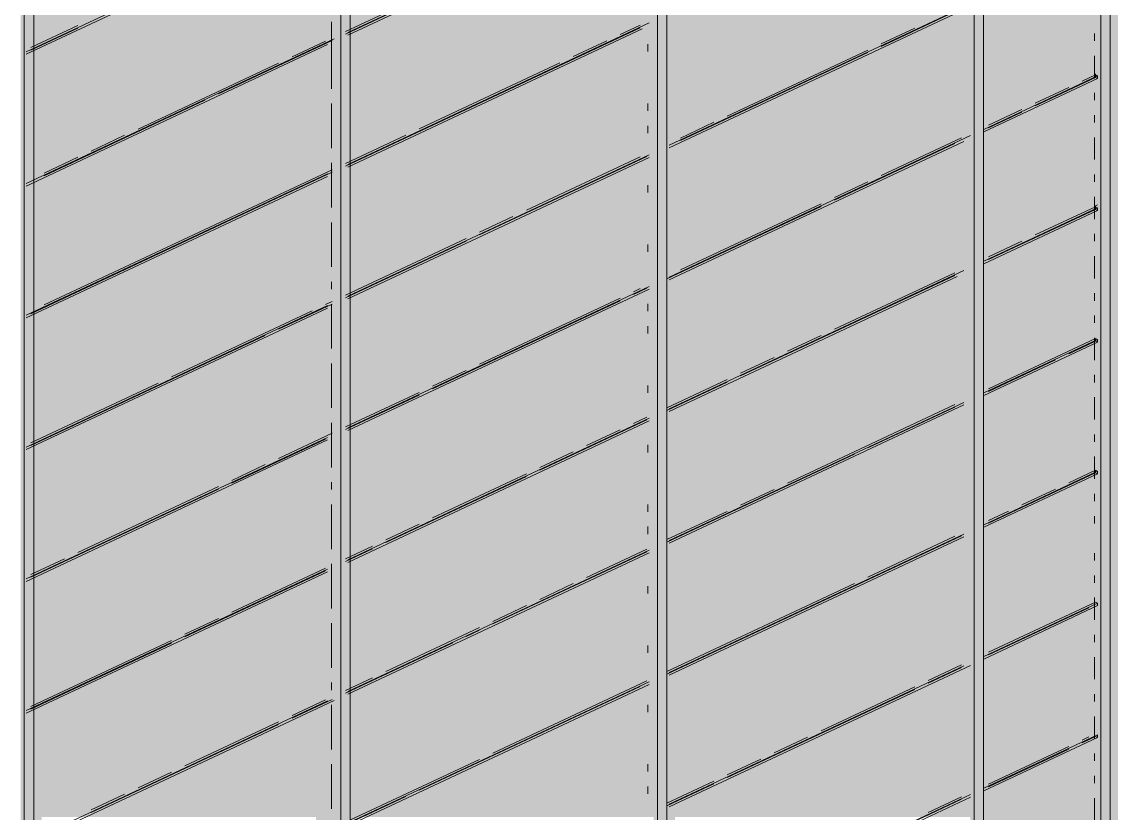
# Model space of a CAD drawing. Header units: millimetres. Extents: x 5 to 1315, y 5 to 292.
# Drawn here: x 1146.66 to 1155.32, y 227.86 to 234.11 of the extents above; entities that cross this region are included whole.
import ezdxf

# ---------------------------------------------------------------- set-up
doc = ezdxf.new("R2010")
doc.units = ezdxf.units.MM
doc.layers.add('EXISTING', color=7, linetype='Continuous')
doc.layers.add('IMAGES', color=7, linetype='Continuous')

# ---------------------------------------------------------------- blocks, each defined once
blk = doc.blocks.new('SHEET_03')
at = {"layer": 'EXISTING', "color": 250, "lineweight": 9}
for p, q in [((255.1821, 224.1719), (255.1821, 240.8234)), ((255.1821, 240.753), (255.1821, 224.1015)), ((255.2571, 224.1367), (255.2571, 240.7882)), ((254.1819, 240.2365), (254.1819, 223.585)), ((254.2569, 223.6202), (254.2569, 240.2717)), ((251.7566, 222.4463), (251.7566, 239.0979)), ((251.6816, 239.0626), (251.6816, 222.4111)), ((249.1812, 237.8888), (249.1812, 221.2373)), ((249.2562, 221.2725), (249.2562, 237.924)), ((246.7558, 220.0986), (246.7558, 236.7501)), ((246.6808, 236.7149), (246.6808, 220.0634)), ((249.2355, 234.0286), (251.6147, 235.1456)), ((249.2355, 234.0078), (251.6147, 235.1248)), ((246.6977, 233.8571), (249.1297, 234.9989)), ((246.6977, 233.8779), (249.0769, 234.9949)), ((250.2762, 234.5329), (249.2188, 234.0365)), ((249.2188, 234.0157), (249.6947, 234.239)), ((251.7733, 233.1386), (254.1525, 234.2556)), ((251.7733, 233.1178), (254.1525, 234.2348)), ((253.4485, 233.9199), (254.083, 234.2178)), ((247.104, 234.0843), (246.7339, 233.9106)), ((246.7339, 233.8898), (247.104, 234.0635)), ((249.1062, 233.5852), (249.1062, 234.1129)), ((249.2188, 232.9749), (251.5452, 234.0671)), ((249.2355, 232.9879), (251.6147, 234.1049)), ((249.2355, 232.9671), (251.5618, 234.0593)), ((251.5452, 234.0879), (251.3865, 234.0134)), ((253.7129, 234.0649), (253.4485, 233.9408)), ((246.6977, 232.8372), (249.1297, 233.979)), ((248.2143, 233.544), (249.1131, 233.966)), ((249.0602, 233.962), (248.7958, 233.8379)), ((251.2808, 233.9638), (251.0164, 233.8397)), ((255.1321, 233.9634), (255.1321, 234.022)), ((246.6977, 232.8164), (249.0769, 233.9334)), ((251.6065, 233.8796), (251.6065, 233.9382)), ((251.8624, 233.1753), (253.3428, 233.8703)), ((253.3428, 233.8911), (252.2325, 233.3699)), ((248.6901, 233.7883), (247.5798, 233.267)), ((250.9107, 233.79), (249.8004, 233.2688)), ((255.1321, 233.6702), (255.1321, 233.8461)), ((255.1404, 233.7022), (255.1404, 233.6813)), ((254.2583, 233.2645), (255.1571, 233.6865)), ((254.2583, 233.2437), (255.1571, 233.6657)), ((254.6646, 233.4501), (255.1404, 233.6735)), ((255.1404, 233.6943), (255.0347, 233.6447)), ((255.1404, 233.6943), (255.1571, 233.6865)), ((255.1404, 233.6735), (255.1404, 233.6943)), ((255.1404, 233.6813), (255.1571, 233.6892)), ((255.1571, 233.6657), (255.1404, 233.6735)), ((255.1571, 233.6865), (255.1571, 233.6657)), ((254.9289, 233.595), (254.6646, 233.4709)), ((255.1321, 233.4943), (255.1321, 233.553)), ((246.8396, 232.8987), (248.1085, 233.4944)), ((249.1062, 233.1162), (249.1062, 233.468)), ((251.6065, 233.4105), (251.6065, 233.4692)), ((254.5588, 233.4213), (254.2945, 233.2972)), ((254.2945, 233.2764), (254.5588, 233.4005)), ((255.1321, 233.3185), (255.1321, 233.3771)), ((251.6065, 233.2346), (251.6065, 233.2933)), ((252.1267, 233.3202), (251.8624, 233.1961)), ((247.4741, 233.2174), (247.2097, 233.0932)), ((249.6947, 233.2191), (249.2188, 232.9957)), ((251.7733, 232.0979), (254.1525, 233.2149)), ((254.083, 233.1979), (253.4485, 232.9)), ((255.1321, 233.0253), (255.1321, 233.2012)), ((251.7733, 232.0771), (254.0996, 233.1693)), ((253.0784, 232.7055), (254.0301, 233.1523)), ((247.104, 233.0436), (246.8396, 232.9195)), ((249.2355, 231.9472), (251.6147, 233.0642)), ((249.2355, 231.9264), (251.6147, 233.0434)), ((250.2762, 232.4306), (251.598, 233.0512)), ((251.5452, 233.0472), (250.6463, 232.6252)), ((246.7339, 231.8083), (249.1131, 232.9253)), ((249.1131, 232.9461), (246.8396, 231.8788)), ((249.1062, 232.6471), (249.1062, 232.9989)), ((246.6977, 231.7965), (249.0769, 232.9135)), ((246.6977, 231.7757), (249.0769, 232.8926)), ((253.3428, 232.8504), (253.0784, 232.7263)), ((255.1321, 232.8494), (255.1321, 232.908)), ((251.6065, 232.7656), (251.6065, 232.8242)), ((252.9727, 232.6766), (251.8624, 232.1554)), ((255.1321, 232.5562), (255.1321, 232.7321)), ((255.1571, 232.6693), (255.1404, 232.6614)), ((255.1404, 232.6614), (255.1404, 232.6406)), ((250.5406, 232.5756), (250.2762, 232.4515)), ((251.7566, 232.0849), (252.9727, 232.6558)), ((254.2583, 232.2238), (255.1571, 232.6458)), ((254.2583, 232.203), (255.1571, 232.625)), ((254.2945, 232.2356), (255.1404, 232.6328)), ((255.1404, 232.6536), (254.6646, 232.4302)), ((255.1404, 232.6536), (255.1571, 232.6458)), ((255.1404, 232.6328), (255.1404, 232.6536)), ((255.1571, 232.625), (255.1404, 232.6328)), ((255.1571, 232.6458), (255.1571, 232.625)), ((249.1062, 232.1781), (249.1062, 232.5298)), ((250.1705, 232.4018), (249.2188, 231.955)), ((255.1321, 232.3803), (255.1321, 232.439)), ((249.2188, 231.9342), (250.1705, 232.381)), ((251.6065, 232.2965), (251.6065, 232.3552)), ((254.5588, 232.3806), (254.2945, 232.2565)), ((255.1321, 232.0872), (255.1321, 232.2631)), ((251.7733, 231.0572), (254.0996, 232.1494)), ((249.1062, 232.0022), (249.1062, 232.0608)), ((251.7733, 231.0364), (254.0468, 232.1037)), ((252.3382, 231.3172), (254.0301, 232.1115)), ((254.0301, 232.1324), (253.0784, 231.6856)), ((249.2355, 230.9065), (251.6147, 232.0235)), ((249.2355, 230.8857), (251.6147, 232.0026)), ((251.4923, 231.9608), (251.598, 232.0105)), ((251.5452, 232.0065), (251.4923, 231.9816)), ((255.1321, 231.9113), (255.1321, 231.9699)), ((248.6901, 231.686), (249.1131, 231.8846)), ((249.1131, 231.9054), (249.0602, 231.8806)), ((249.1062, 231.5331), (249.1062, 231.8849)), ((249.9061, 231.2162), (251.3865, 231.9112)), ((251.3865, 231.932), (250.2762, 231.4107)), ((251.6065, 231.8275), (251.6065, 231.8861)), ((246.6977, 230.7558), (249.0769, 231.8727)), ((246.6977, 230.735), (249.0769, 231.8519)), ((248.9545, 231.8309), (247.8442, 231.3097)), ((255.1321, 231.7354), (255.1321, 231.794)), ((251.6065, 231.6516), (251.6065, 231.7102)), ((246.7339, 230.7676), (248.5844, 231.6364)), ((252.9727, 231.6359), (252.7083, 231.5118)), ((254.2583, 231.1831), (255.1571, 231.6051)), ((254.2583, 231.1623), (255.1571, 231.5842)), ((255.1404, 231.6129), (254.2945, 231.2157)), ((254.9289, 231.4928), (255.1404, 231.5921)), ((255.1321, 231.4422), (255.1321, 231.6181)), ((255.1404, 231.6129), (255.1571, 231.6051)), ((255.1404, 231.5921), (255.1404, 231.6129)), ((255.1571, 231.5842), (255.1404, 231.5921)), ((255.1571, 231.6051), (255.1571, 231.5842)), ((252.6026, 231.4622), (252.3382, 231.3381)), ((249.1062, 231.064), (249.1062, 231.4158)), ((250.1705, 231.3611), (249.9061, 231.237)), ((254.2945, 231.1949), (254.8232, 231.4431)), ((252.2325, 231.2884), (251.7566, 231.065)), ((255.1321, 231.2663), (255.1321, 231.325)), ((247.7384, 231.26), (246.7339, 230.7884)), ((249.8004, 231.1873), (249.2188, 230.9143)), ((251.6065, 231.1825), (251.6065, 231.2412)), ((251.7566, 231.0442), (252.2325, 231.2676)), ((249.2188, 230.8935), (249.8004, 231.1665)), ((251.7733, 230.0165), (254.0996, 231.1086)), ((255.1321, 230.9732), (255.1321, 231.1491)), ((251.7733, 229.9957), (254.0996, 231.0878)), ((254.0301, 231.0916), (252.7083, 230.4711)), ((253.3428, 230.7481), (254.0301, 231.0708)), ((249.1062, 230.595), (249.1062, 230.9468)), ((249.2355, 229.8658), (251.6147, 230.9827)), ((249.2355, 229.8449), (251.6147, 230.9619)), ((250.7521, 230.5726), (251.598, 230.9697)), ((251.598, 230.9906), (251.4923, 230.9409)), ((249.1131, 230.8647), (248.6901, 230.6661)), ((251.3865, 230.8913), (251.1222, 230.7672)), ((255.1321, 230.7973), (255.1321, 230.8559)), ((246.6977, 229.715), (249.0769, 230.832)), ((246.6977, 229.6942), (249.0769, 230.8112)), ((248.32, 230.4715), (249.0602, 230.819)), ((251.6065, 230.7135), (251.6065, 230.7721)), ((251.0164, 230.7175), (250.7521, 230.5934)), ((251.7566, 230.0035), (253.237, 230.6985)), ((255.1321, 230.5041), (255.1321, 230.68)), ((248.5844, 230.6164), (248.32, 230.4923)), ((249.536, 230.0017), (250.6463, 230.523)), ((250.6463, 230.5438), (249.9061, 230.1963)), ((254.2583, 230.1424), (255.1571, 230.5643)), ((254.2583, 230.1216), (255.1571, 230.5435)), ((254.2945, 230.1542), (255.1404, 230.5514)), ((255.1404, 230.5722), (254.9289, 230.4729)), ((255.1404, 230.5722), (255.1571, 230.5643)), ((255.1404, 230.5514), (255.1404, 230.5722)), ((255.1571, 230.5435), (255.1404, 230.5514)), ((255.1571, 230.5643), (255.1571, 230.5435)), ((246.7339, 229.7269), (248.2143, 230.4219)), ((248.2143, 230.4427), (247.104, 229.9214)), ((249.1062, 230.4191), (249.1062, 230.4777)), ((252.6026, 230.4215), (252.3382, 230.2973)), ((254.8232, 230.4232), (254.5588, 230.2991)), ((255.1321, 230.3282), (255.1321, 230.3868)), ((249.1062, 229.95), (249.1062, 230.3018)), ((251.6065, 230.2444), (251.6065, 230.303)), ((252.2325, 230.2477), (251.7566, 230.0243)), ((254.4531, 230.2495), (254.2945, 230.175)), ((255.1321, 230.1523), (255.1321, 230.2109)), ((249.8004, 230.1466), (249.536, 230.0225)), ((251.6065, 230.0685), (251.6065, 230.1271)), ((251.7733, 228.9758), (254.0996, 230.0679)), ((251.7566, 228.9628), (254.083, 230.0549)), ((251.7733, 228.9549), (254.0996, 230.0471)), ((254.0301, 230.0509), (253.3428, 229.7282)), ((249.4303, 229.9729), (249.2188, 229.8736)), ((249.2188, 229.8528), (249.4303, 229.9521)), ((249.2355, 228.825), (251.6147, 229.942)), ((249.2355, 228.8042), (251.6147, 229.9212)), ((250.382, 229.3581), (251.598, 229.929)), ((251.598, 229.9498), (251.1222, 229.7264)), ((255.1321, 229.8592), (255.1321, 229.9178)), ((246.9982, 229.8718), (246.7339, 229.7477)), ((249.1062, 229.481), (249.1062, 229.8328)), ((246.6977, 228.6743), (249.0769, 229.7913)), ((246.6977, 228.6535), (249.0769, 229.7705)), ((247.9499, 229.2571), (249.0602, 229.7783)), ((249.0602, 229.7991), (248.32, 229.4516)), ((255.1321, 229.6833), (255.1321, 229.7419)), ((251.0164, 229.6768), (250.7521, 229.5527)), ((251.6065, 229.5995), (251.6065, 229.6581)), ((253.237, 229.6786), (251.7566, 228.9836)), ((255.1321, 229.3901), (255.1321, 229.566)), ((250.6463, 229.5031), (250.382, 229.3789)), ((254.2583, 229.1017), (255.1571, 229.5236)), ((254.2583, 229.0808), (255.1571, 229.5028)), ((255.1404, 229.5314), (254.2945, 229.1343)), ((254.2945, 229.1135), (255.0875, 229.4858)), ((255.1404, 229.5314), (255.1571, 229.5236)), ((255.1571, 229.5236), (255.1571, 229.5028)), ((248.2143, 229.402), (247.9499, 229.2779)), ((249.1062, 229.0119), (249.1062, 229.3637)), ((250.2762, 229.3293), (249.536, 228.9818)), ((250.1705, 229.2588), (250.2762, 229.3085)), ((247.8442, 229.2282), (246.7339, 228.707)), ((246.7339, 228.6862), (247.8442, 229.2074)), ((249.2188, 228.8121), (250.0648, 229.2092)), ((255.1321, 229.2142), (255.1321, 229.2728)), ((251.6065, 229.1304), (251.6065, 229.189)), ((251.7733, 227.9142), (254.1525, 229.0312)), ((251.7733, 227.935), (254.0996, 229.0272)), ((254.083, 229.035), (253.8186, 228.9109)), ((255.1321, 228.921), (255.1321, 229.0969)), ((253.8186, 228.8901), (254.083, 229.0142)), ((249.1062, 228.836), (249.1062, 228.8947)), ((249.4303, 228.9322), (249.2188, 228.8329)), ((249.2355, 227.7843), (251.6147, 228.9013)), ((249.2355, 227.7635), (251.6147, 228.8805)), ((249.8004, 228.0444), (251.5452, 228.8635)), ((251.598, 228.9091), (250.382, 228.3382)), ((253.7129, 228.8613), (252.9727, 228.5138)), ((252.2325, 228.1454), (253.7129, 228.8404)), ((255.1321, 228.7451), (255.1321, 228.8038)), ((246.6977, 227.6128), (249.1297, 228.7546)), ((246.6977, 227.6336), (249.0769, 228.7506)), ((248.7958, 228.6135), (249.1131, 228.7624)), ((249.0602, 228.7584), (248.7958, 228.6343)), ((249.1062, 228.367), (249.1062, 228.7188)), ((251.6065, 228.6613), (251.6065, 228.72)), ((255.1321, 228.452), (255.1321, 228.6279)), ((247.2097, 227.8688), (248.6901, 228.5638)), ((248.6901, 228.5847), (247.9499, 228.2371)), ((252.8669, 228.4641), (252.6026, 228.34)), ((254.2583, 228.0609), (255.1571, 228.4829)), ((254.2583, 228.0401), (255.1571, 228.4621)), ((255.0347, 228.4203), (255.1404, 228.4699)), ((255.0875, 228.4659), (255.0347, 228.4411)), ((255.1571, 228.4621), (255.1404, 228.4699)), ((255.1571, 228.4829), (255.1571, 228.4621)), ((254.9289, 228.3914), (254.2945, 228.0936)), ((254.2945, 228.0728), (254.9289, 228.3706)), ((255.1321, 228.2761), (255.1321, 228.3347)), ((249.1062, 227.8979), (249.1062, 228.2497)), ((250.2762, 228.2886), (249.2188, 227.7921)), ((251.6065, 228.1923), (251.6065, 228.2509)), ((252.4968, 228.2904), (252.2325, 228.1663)), ((247.8442, 228.1875), (247.5798, 228.0634)), ((255.1321, 228.1002), (255.1321, 228.1588)), ((251.6065, 228.0164), (251.6065, 228.075)), ((252.1267, 228.1166), (251.7566, 227.9429)), ((251.7566, 227.922), (252.1267, 228.0958)), ((247.4741, 228.0138), (247.2097, 227.8896)), ((249.2188, 227.7713), (249.6947, 227.9947)), ((251.7733, 226.8943), (254.1525, 228.0113)), ((251.7733, 226.8735), (254.1525, 227.9905)), ((254.083, 227.9943), (253.8186, 227.8702)), ((253.4485, 227.6756), (254.083, 227.9735)), ((255.1321, 227.807), (255.1321, 227.9829))]:
    blk.add_line(p, q, dxfattribs=at)
at = {"layer": 'IMAGES', "color": 7}
for points in [[(249.1529, 232.8333), (249.3196, 232.8333), (249.1529, 237), (249.3196, 237)], [(246.6534, 225.5), (246.82, 225.5), (246.6534, 236.8333), (246.82, 236.8333)], [(251.6525, 233.1667), (251.8191, 233.1667), (251.6525, 235), (251.8191, 235)], [(251.4858, 234), (251.6525, 234), (251.4858, 234.8333), (251.6525, 234.8333)], [(248.9863, 233.8333), (249.1529, 233.8333), (248.9863, 234.6667), (249.1529, 234.6667)], [(254.9852, 233.6667), (255.3184, 233.6667), (254.9852, 234.3333), (255.3184, 234.3333)], [(246.82, 234), (247.6532, 234), (246.82, 234.1667), (247.6532, 234.1667)], [(247.6532, 234), (248.9863, 234), (247.6532, 234.1667), (248.9863, 234.1667)], [(249.3196, 234), (249.8195, 234), (249.3196, 234.1667), (249.8195, 234.1667)], [(249.8195, 234), (251.4858, 234), (249.8195, 234.1667), (251.4858, 234.1667)], [(251.8191, 233.3333), (251.9857, 233.3333), (251.8191, 234.1667), (251.9857, 234.1667)], [(251.9857, 234), (253.6521, 234), (251.9857, 234.1667), (253.6521, 234.1667)], [(253.6521, 234), (253.9854, 234), (253.6521, 234.1667), (253.9854, 234.1667)], [(253.9854, 234), (254.3186, 234), (253.9854, 234.1667), (254.3186, 234.1667)], [(254.3186, 233.5), (254.4853, 233.5), (254.3186, 234.1667), (254.4853, 234.1667)], [(254.4853, 233.6667), (254.9852, 233.6667), (254.4853, 234.1667), (254.9852, 234.1667)], [(246.82, 233.8333), (247.3199, 233.8333), (246.82, 234), (247.3199, 234)], [(247.3199, 233.8333), (248.9863, 233.8333), (247.3199, 234), (248.9863, 234)], [(249.3196, 232.1667), (249.4862, 232.1667), (249.3196, 234), (249.4862, 234)], [(249.4862, 233.8333), (250.9859, 233.8333), (249.4862, 234), (250.9859, 234)], [(250.9859, 233.8333), (251.6525, 233.8333), (250.9859, 234), (251.6525, 234)], [(251.9857, 233.8333), (253.3188, 233.8333), (251.9857, 234), (253.3188, 234)], [(253.3188, 233.8333), (254.152, 233.8333), (253.3188, 234), (254.152, 234)], [(254.152, 233.3333), (254.3186, 233.3333), (254.152, 234), (254.3186, 234)], [(246.82, 233), (246.9867, 233), (246.82, 233.8333), (246.9867, 233.8333)], [(246.9867, 233.6667), (248.4864, 233.6667), (246.9867, 233.8333), (248.4864, 233.8333)], [(248.4864, 233.6667), (249.1529, 233.6667), (248.4864, 233.8333), (249.1529, 233.8333)], [(249.4862, 233.6667), (250.6526, 233.6667), (249.4862, 233.8333), (250.6526, 233.8333)], [(250.6526, 233.6667), (251.3192, 233.6667), (250.6526, 233.8333), (251.3192, 233.8333)], [(251.3192, 233.6667), (251.4858, 233.6667), (251.3192, 233.8333), (251.4858, 233.8333)], [(251.4858, 233), (251.6525, 233), (251.4858, 233.8333), (251.6525, 233.8333)], [(251.9857, 233.6667), (252.9855, 233.6667), (251.9857, 233.8333), (252.9855, 233.8333)], [(252.9855, 233.6667), (253.6521, 233.6667), (252.9855, 233.8333), (253.6521, 233.8333)], [(253.6521, 233.6667), (253.9854, 233.6667), (253.6521, 233.8333), (253.9854, 233.8333)], [(253.9854, 233.1667), (254.152, 233.1667), (253.9854, 233.8333), (254.152, 233.8333)], [(246.9867, 233.5), (248.1531, 233.5), (246.9867, 233.6667), (248.1531, 233.6667)], [(248.1531, 233.5), (248.8197, 233.5), (248.1531, 233.6667), (248.8197, 233.6667)], [(248.8197, 233.5), (248.9863, 233.5), (248.8197, 233.6667), (248.9863, 233.6667)], [(248.9863, 232.8333), (249.1529, 232.8333), (248.9863, 233.6667), (249.1529, 233.6667)], [(249.4862, 233.5), (250.3194, 233.5), (249.4862, 233.6667), (250.3194, 233.6667)], [(250.3194, 233.5), (250.9859, 233.5), (250.3194, 233.6667), (250.9859, 233.6667)], [(250.9859, 233.5), (251.4858, 233.5), (250.9859, 233.6667), (251.4858, 233.6667)], [(251.9857, 233.5), (252.4856, 233.5), (251.9857, 233.6667), (252.4856, 233.6667)], [(252.4856, 233.5), (253.1522, 233.5), (252.4856, 233.6667), (253.1522, 233.6667)], [(253.1522, 233.5), (253.9854, 233.5), (253.1522, 233.6667), (253.9854, 233.6667)], [(254.4853, 233.5), (254.6519, 233.5), (254.4853, 233.6667), (254.6519, 233.6667)], [(254.6519, 233.5), (255.1518, 233.5), (254.6519, 233.6667), (255.1518, 233.6667)], [(255.1518, 233.5), (255.3184, 233.5), (255.1518, 233.6667), (255.3184, 233.6667)], [(246.9867, 233.3333), (247.8198, 233.3333), (246.9867, 233.5), (247.8198, 233.5)], [(247.8198, 233.3333), (248.3197, 233.3333), (247.8198, 233.5), (248.3197, 233.5)], [(248.3197, 233.3333), (248.9863, 233.3333), (248.3197, 233.5), (248.9863, 233.5)], [(249.4862, 233.3333), (250.1527, 233.3333), (249.4862, 233.5), (250.1527, 233.5)], [(250.1527, 233.3333), (250.6526, 233.3333), (250.1527, 233.5), (250.6526, 233.5)], [(250.6526, 233.3333), (251.4858, 233.3333), (250.6526, 233.5), (251.4858, 233.5)], [(251.9857, 233.3333), (252.319, 233.3333), (251.9857, 233.5), (252.319, 233.5)], [(252.319, 233.3333), (252.4856, 233.3333), (252.319, 233.5), (252.4856, 233.5)], [(252.4856, 233.3333), (252.6523, 233.3333), (252.4856, 233.5), (252.6523, 233.5)], [(252.6523, 233.3333), (252.8189, 233.3333), (252.6523, 233.5), (252.8189, 233.5)], [(252.8189, 233.3333), (253.9854, 233.3333), (252.8189, 233.5), (253.9854, 233.5)], [(254.3186, 233.3333), (255.3184, 233.3333), (254.3186, 233.5), (255.3184, 233.5)], [(246.9867, 233.1667), (247.4866, 233.1667), (246.9867, 233.3333), (247.4866, 233.3333)], [(247.4866, 233.1667), (247.9865, 233.1667), (247.4866, 233.3333), (247.9865, 233.3333)], [(247.9865, 233.1667), (248.9863, 233.1667), (247.9865, 233.3333), (248.9863, 233.3333)], [(249.4862, 233.1667), (249.6528, 233.1667), (249.4862, 233.3333), (249.6528, 233.3333)], [(249.6528, 233.1667), (250.3194, 233.1667), (249.6528, 233.3333), (250.3194, 233.3333)], [(250.3194, 233.1667), (251.4858, 233.1667), (250.3194, 233.3333), (251.4858, 233.3333)], [(251.8191, 233.1667), (252.4856, 233.1667), (251.8191, 233.3333), (252.4856, 233.3333)], [(252.4856, 233.1667), (253.9854, 233.1667), (252.4856, 233.3333), (253.9854, 233.3333)], [(254.152, 233.1667), (254.4853, 233.1667), (254.152, 233.3333), (254.4853, 233.3333)], [(254.4853, 233.1667), (254.8185, 233.1667), (254.4853, 233.3333), (254.8185, 233.3333)], [(254.8185, 233.1667), (254.9852, 233.1667), (254.8185, 233.3333), (254.9852, 233.3333)], [(254.9852, 232.6667), (255.3184, 232.6667), (254.9852, 233.3333), (255.3184, 233.3333)], [(246.9867, 233), (247.1533, 233), (246.9867, 233.1667), (247.1533, 233.1667)], [(247.1533, 233), (247.6532, 233), (247.1533, 233.1667), (247.6532, 233.1667)], [(247.6532, 233), (248.9863, 233), (247.6532, 233.1667), (248.9863, 233.1667)], [(249.4862, 233), (249.6528, 233), (249.4862, 233.1667), (249.6528, 233.1667)], [(249.6528, 233), (249.8195, 233), (249.6528, 233.1667), (249.8195, 233.1667)], [(249.8195, 233), (251.4858, 233), (249.8195, 233.1667), (251.4858, 233.1667)], [(251.6525, 233), (251.9857, 233), (251.6525, 233.1667), (251.9857, 233.1667)], [(251.9857, 233), (252.1524, 233), (251.9857, 233.1667), (252.1524, 233.1667)], [(252.1524, 233), (253.8187, 233), (252.1524, 233.1667), (253.8187, 233.1667)], [(253.8187, 233), (253.9854, 233), (253.8187, 233.1667), (253.9854, 233.1667)], [(253.9854, 233), (254.3186, 233), (253.9854, 233.1667), (254.3186, 233.1667)], [(254.3186, 232.3333), (254.4853, 232.3333), (254.3186, 233.1667), (254.4853, 233.1667)], [(254.4853, 232.6667), (254.9852, 232.6667), (254.4853, 233.1667), (254.9852, 233.1667)], [(246.82, 232.8333), (247.3199, 232.8333), (246.82, 233), (247.3199, 233)], [(247.3199, 232.8333), (248.9863, 232.8333), (247.3199, 233), (248.9863, 233)], [(249.4862, 232.8333), (251.1526, 232.8333), (249.4862, 233), (251.1526, 233)], [(251.1526, 232.6667), (251.6525, 232.6667), (251.1526, 233), (251.6525, 233)], [(251.6525, 232.1667), (251.8191, 232.1667), (251.6525, 233), (251.8191, 233)], [(251.8191, 232.3333), (251.9857, 232.3333), (251.8191, 233), (251.9857, 233)], [(251.9857, 232.8333), (253.4855, 232.8333), (251.9857, 233), (253.4855, 233)], [(253.4855, 232.8333), (254.152, 232.8333), (253.4855, 233), (254.152, 233)], [(254.152, 232.3333), (254.3186, 232.3333), (254.152, 233), (254.3186, 233)], [(246.82, 232.6667), (246.9867, 232.6667), (246.82, 232.8333), (246.9867, 232.8333)], [(246.9867, 232.6667), (248.653, 232.6667), (246.9867, 232.8333), (248.653, 232.8333)], [(248.653, 232.6667), (248.9863, 232.6667), (248.653, 232.8333), (248.9863, 232.8333)], [(248.9863, 232.6667), (249.3196, 232.6667), (248.9863, 232.8333), (249.3196, 232.8333)], [(249.4862, 232.6667), (250.8193, 232.6667), (249.4862, 232.8333), (250.8193, 232.8333)], [(250.8193, 232.6667), (250.9859, 232.6667), (250.8193, 232.8333), (250.9859, 232.8333)], [(250.9859, 232.6667), (251.1526, 232.6667), (250.9859, 232.8333), (251.1526, 232.8333)], [(251.9857, 232.6667), (252.9855, 232.6667), (251.9857, 232.8333), (252.9855, 232.8333)], [(252.9855, 232.6667), (253.6521, 232.6667), (252.9855, 232.8333), (253.6521, 232.8333)], [(253.6521, 232.6667), (253.9854, 232.6667), (253.6521, 232.8333), (253.9854, 232.8333)], [(253.9854, 232.1667), (254.152, 232.1667), (253.9854, 232.8333), (254.152, 232.8333)], [(246.82, 232.5), (248.1531, 232.5), (246.82, 232.6667), (248.1531, 232.6667)], [(248.1531, 232.5), (248.8197, 232.5), (248.1531, 232.6667), (248.8197, 232.6667)], [(248.8197, 232.5), (248.9863, 232.5), (248.8197, 232.6667), (248.9863, 232.6667)], [(248.9863, 231.8333), (249.1529, 231.8333), (248.9863, 232.6667), (249.1529, 232.6667)], [(249.1529, 232), (249.3196, 232), (249.1529, 232.6667), (249.3196, 232.6667)], [(249.4862, 232.5), (250.3194, 232.5), (249.4862, 232.6667), (250.3194, 232.6667)], [(250.3194, 232.5), (251.1526, 232.5), (250.3194, 232.6667), (251.1526, 232.6667)], [(251.1526, 232.5), (251.4858, 232.5), (251.1526, 232.6667), (251.4858, 232.6667)], [(251.4858, 232), (251.6525, 232), (251.4858, 232.6667), (251.6525, 232.6667)], [(251.9857, 232.5), (252.6523, 232.5), (251.9857, 232.6667), (252.6523, 232.6667)], [(252.6523, 232.5), (253.3188, 232.5), (252.6523, 232.6667), (253.3188, 232.6667)], [(253.3188, 232.5), (253.9854, 232.5), (253.3188, 232.6667), (253.9854, 232.6667)], [(254.4853, 232.5), (254.8185, 232.5), (254.4853, 232.6667), (254.8185, 232.6667)], [(254.8185, 232.5), (255.1518, 232.5), (254.8185, 232.6667), (255.1518, 232.6667)], [(255.1518, 232.5), (255.3184, 232.5), (255.1518, 232.6667), (255.3184, 232.6667)], [(246.82, 232.1667), (246.9867, 232.1667), (246.82, 232.5), (246.9867, 232.5)], [(246.9867, 232.3333), (247.8198, 232.3333), (246.9867, 232.5), (247.8198, 232.5)], [(247.8198, 232.3333), (248.4864, 232.3333), (247.8198, 232.5), (248.4864, 232.5)], [(248.4864, 232.3333), (248.9863, 232.3333), (248.4864, 232.5), (248.9863, 232.5)], [(249.4862, 232.3333), (249.9861, 232.3333), (249.4862, 232.5), (249.9861, 232.5)], [(249.9861, 232.3333), (250.8193, 232.3333), (249.9861, 232.5), (250.8193, 232.5)], [(250.8193, 232.3333), (251.4858, 232.3333), (250.8193, 232.5), (251.4858, 232.5)], [(251.9857, 232.3333), (252.319, 232.3333), (251.9857, 232.5), (252.319, 232.5)], [(252.319, 232.3333), (252.9855, 232.3333), (252.319, 232.5), (252.9855, 232.5)], [(252.9855, 232.3333), (253.9854, 232.3333), (252.9855, 232.5), (253.9854, 232.5)], [(254.4853, 232.3333), (254.6519, 232.3333), (254.4853, 232.5), (254.6519, 232.5)], [(254.6519, 232.3333), (255.3184, 232.3333), (254.6519, 232.5), (255.3184, 232.5)], [(246.9867, 232.1667), (247.4866, 232.1667), (246.9867, 232.3333), (247.4866, 232.3333)], [(247.4866, 232.1667), (248.1531, 232.1667), (247.4866, 232.3333), (248.1531, 232.3333)], [(248.1531, 232.1667), (248.9863, 232.1667), (248.1531, 232.3333), (248.9863, 232.3333)], [(249.4862, 232.1667), (249.8195, 232.1667), (249.4862, 232.3333), (249.8195, 232.3333)], [(249.8195, 232.1667), (250.486, 232.1667), (249.8195, 232.3333), (250.486, 232.3333)], [(250.486, 232.1667), (251.4858, 232.1667), (250.486, 232.3333), (251.4858, 232.3333)], [(251.8191, 232.1667), (252.6523, 232.1667), (251.8191, 232.3333), (252.6523, 232.3333)], [(252.6523, 232.1667), (253.9854, 232.1667), (252.6523, 232.3333), (253.9854, 232.3333)], [(254.152, 232.1667), (254.4853, 232.1667), (254.152, 232.3333), (254.4853, 232.3333)], [(254.4853, 232.1667), (254.8185, 232.1667), (254.4853, 232.3333), (254.8185, 232.3333)], [(254.8185, 232.1667), (254.9852, 232.1667), (254.8185, 232.3333), (254.9852, 232.3333)], [(254.9852, 231.6667), (255.3184, 231.6667), (254.9852, 232.3333), (255.3184, 232.3333)], [(246.82, 232), (247.1533, 232), (246.82, 232.1667), (247.1533, 232.1667)], [(247.1533, 232), (247.8198, 232), (247.1533, 232.1667), (247.8198, 232.1667)], [(247.8198, 232), (248.9863, 232), (247.8198, 232.1667), (248.9863, 232.1667)], [(249.3196, 232), (249.9861, 232), (249.3196, 232.1667), (249.9861, 232.1667)], [(249.9861, 232), (251.4858, 232), (249.9861, 232.1667), (251.4858, 232.1667)], [(251.6525, 232), (251.9857, 232), (251.6525, 232.1667), (251.9857, 232.1667)], [(251.9857, 232), (252.319, 232), (251.9857, 232.1667), (252.319, 232.1667)], [(252.319, 232), (253.8187, 232), (252.319, 232.1667), (253.8187, 232.1667)], [(253.8187, 232), (253.9854, 232), (253.8187, 232.1667), (253.9854, 232.1667)], [(253.9854, 232), (254.3186, 232), (253.9854, 232.1667), (254.3186, 232.1667)], [(254.3186, 231.3333), (254.4853, 231.3333), (254.3186, 232.1667), (254.4853, 232.1667)], [(254.4853, 231.5), (254.9852, 231.5), (254.4853, 232.1667), (254.9852, 232.1667)], [(246.82, 231.8333), (247.4866, 231.8333), (246.82, 232), (247.4866, 232)], [(247.4866, 231.8333), (248.9863, 231.8333), (247.4866, 232), (248.9863, 232)], [(249.1529, 231.8333), (249.4862, 231.8333), (249.1529, 232), (249.4862, 232)], [(249.4862, 231.8333), (249.6528, 231.8333), (249.4862, 232), (249.6528, 232)], [(249.6528, 231.8333), (251.1526, 231.8333), (249.6528, 232), (251.1526, 232)], [(251.1526, 231.8333), (251.4858, 231.8333), (251.1526, 232), (251.4858, 232)], [(251.4858, 231.8333), (251.8191, 231.8333), (251.4858, 232), (251.8191, 232)], [(251.8191, 231.3333), (251.9857, 231.3333), (251.8191, 232), (251.9857, 232)], [(251.9857, 231.8333), (253.4855, 231.8333), (251.9857, 232), (253.4855, 232)], [(253.4855, 231.8333), (254.152, 231.8333), (253.4855, 232), (254.152, 232)], [(254.152, 229.1667), (254.3186, 229.1667), (254.152, 232), (254.3186, 232)], [(246.82, 231.6667), (247.1533, 231.6667), (246.82, 231.8333), (247.1533, 231.8333)], [(247.1533, 231.6667), (248.653, 231.6667), (247.1533, 231.8333), (248.653, 231.8333)], [(248.653, 231.6667), (248.9863, 231.6667), (248.653, 231.8333), (248.9863, 231.8333)], [(248.9863, 231.6667), (249.3196, 231.6667), (248.9863, 231.8333), (249.3196, 231.8333)], [(249.3196, 231.1667), (249.4862, 231.1667), (249.3196, 231.8333), (249.4862, 231.8333)], [(249.4862, 231.6667), (250.8193, 231.6667), (249.4862, 231.8333), (250.8193, 231.8333)], [(250.8193, 231.6667), (251.6525, 231.6667), (250.8193, 231.8333), (251.6525, 231.8333)], [(251.6525, 231.1667), (251.8191, 231.1667), (251.6525, 231.8333), (251.8191, 231.8333)], [(251.9857, 231.6667), (253.1522, 231.6667), (251.9857, 231.8333), (253.1522, 231.8333)], [(253.1522, 231.6667), (253.6521, 231.6667), (253.1522, 231.8333), (253.6521, 231.8333)], [(253.6521, 231.6667), (253.9854, 231.6667), (253.6521, 231.8333), (253.9854, 231.8333)], [(253.9854, 231), (254.152, 231), (253.9854, 231.8333), (254.152, 231.8333)], [(246.82, 231.5), (248.3197, 231.5), (246.82, 231.6667), (248.3197, 231.6667)], [(248.3197, 231.5), (248.653, 231.5), (248.3197, 231.6667), (248.653, 231.6667)], [(248.653, 231.5), (248.8197, 231.5), (248.653, 231.6667), (248.8197, 231.6667)], [(248.8197, 231.5), (248.9863, 231.5), (248.8197, 231.6667), (248.9863, 231.6667)], [(248.9863, 230.8333), (249.1529, 230.8333), (248.9863, 231.6667), (249.1529, 231.6667)], [(249.1529, 230.8333), (249.3196, 230.8333), (249.1529, 231.6667), (249.3196, 231.6667)], [(249.4862, 231.5), (250.6526, 231.5), (249.4862, 231.6667), (250.6526, 231.6667)], [(250.6526, 231.5), (251.1526, 231.5), (250.6526, 231.6667), (251.1526, 231.6667)], [(251.1526, 231.5), (251.4858, 231.5), (251.1526, 231.6667), (251.4858, 231.6667)], [(251.4858, 230.8333), (251.6525, 230.8333), (251.4858, 231.6667), (251.6525, 231.6667)], [(251.9857, 231.5), (252.6523, 231.5), (251.9857, 231.6667), (252.6523, 231.6667)], [(252.6523, 231.5), (253.3188, 231.5), (252.6523, 231.6667), (253.3188, 231.6667)], [(253.3188, 231.5), (253.9854, 231.5), (253.3188, 231.6667), (253.9854, 231.6667)], [(254.9852, 231.5), (255.1518, 231.5), (254.9852, 231.6667), (255.1518, 231.6667)], [(255.1518, 231.5), (255.3184, 231.5), (255.1518, 231.6667), (255.3184, 231.6667)], [(246.82, 231.1667), (246.9867, 231.1667), (246.82, 231.5), (246.9867, 231.5)], [(246.9867, 231.3333), (247.9865, 231.3333), (246.9867, 231.5), (247.9865, 231.5)], [(247.9865, 231.3333), (248.653, 231.3333), (247.9865, 231.5), (248.653, 231.5)], [(248.653, 231.3333), (248.9863, 231.3333), (248.653, 231.5), (248.9863, 231.5)], [(249.4862, 231.3333), (250.1527, 231.3333), (249.4862, 231.5), (250.1527, 231.5)], [(250.1527, 231.3333), (250.8193, 231.3333), (250.1527, 231.5), (250.8193, 231.5)], [(250.8193, 231.3333), (251.4858, 231.3333), (250.8193, 231.5), (251.4858, 231.5)], [(251.9857, 231.3333), (252.319, 231.3333), (251.9857, 231.5), (252.319, 231.5)], [(252.319, 231.3333), (252.9855, 231.3333), (252.319, 231.5), (252.9855, 231.5)], [(252.9855, 231.3333), (253.9854, 231.3333), (252.9855, 231.5), (253.9854, 231.5)], [(254.4853, 231.3333), (254.6519, 231.3333), (254.4853, 231.5), (254.6519, 231.5)], [(254.6519, 231.3333), (255.3184, 231.3333), (254.6519, 231.5), (255.3184, 231.5)], [(246.9867, 231.1667), (247.6532, 231.1667), (246.9867, 231.3333), (247.6532, 231.3333)], [(247.6532, 231.1667), (248.3197, 231.1667), (247.6532, 231.3333), (248.3197, 231.3333)], [(248.3197, 231.1667), (248.9863, 231.1667), (248.3197, 231.3333), (248.9863, 231.3333)], [(249.4862, 231.1667), (249.8195, 231.1667), (249.4862, 231.3333), (249.8195, 231.3333)], [(249.8195, 231.1667), (250.486, 231.1667), (249.8195, 231.3333), (250.486, 231.3333)], [(250.486, 231.1667), (251.4858, 231.1667), (250.486, 231.3333), (251.4858, 231.3333)], [(251.8191, 231.1667), (252.6523, 231.1667), (251.8191, 231.3333), (252.6523, 231.3333)], [(252.6523, 231.1667), (253.9854, 231.1667), (252.6523, 231.3333), (253.9854, 231.3333)], [(254.3186, 231.1667), (254.8185, 231.1667), (254.3186, 231.3333), (254.8185, 231.3333)], [(254.8185, 231.1667), (254.9852, 231.1667), (254.8185, 231.3333), (254.9852, 231.3333)], [(254.9852, 230.5), (255.3184, 230.5), (254.9852, 231.3333), (255.3184, 231.3333)], [(246.82, 231), (247.1533, 231), (246.82, 231.1667), (247.1533, 231.1667)], [(247.1533, 231), (247.8198, 231), (247.1533, 231.1667), (247.8198, 231.1667)], [(247.8198, 231), (248.9863, 231), (247.8198, 231.1667), (248.9863, 231.1667)], [(249.3196, 231), (250.1527, 231), (249.3196, 231.1667), (250.1527, 231.1667)], [(250.1527, 231), (251.4858, 231), (250.1527, 231.1667), (251.4858, 231.1667)], [(251.6525, 231), (251.9857, 231), (251.6525, 231.1667), (251.9857, 231.1667)], [(251.9857, 231), (252.319, 231), (251.9857, 231.1667), (252.319, 231.1667)], [(252.319, 231), (253.9854, 231), (252.319, 231.1667), (253.9854, 231.1667)], [(254.3186, 230.3333), (254.4853, 230.3333), (254.3186, 231.1667), (254.4853, 231.1667)], [(254.4853, 230.5), (254.9852, 230.5), (254.4853, 231.1667), (254.9852, 231.1667)], [(246.82, 230.8333), (247.4866, 230.8333), (246.82, 231), (247.4866, 231)], [(247.4866, 230.8333), (248.9863, 230.8333), (247.4866, 231), (248.9863, 231)], [(249.3196, 230.8333), (249.6528, 230.8333), (249.3196, 231), (249.6528, 231)], [(249.6528, 230.8333), (251.4858, 230.8333), (249.6528, 231), (251.4858, 231)], [(251.6525, 227), (251.8191, 227), (251.6525, 231), (251.8191, 231)], [(251.8191, 230.3333), (251.9857, 230.3333), (251.8191, 231), (251.9857, 231)], [(251.9857, 230.8333), (253.4855, 230.8333), (251.9857, 231), (253.4855, 231)], [(253.4855, 230.8333), (254.152, 230.8333), (253.4855, 231), (254.152, 231)], [(246.82, 230.6667), (247.1533, 230.6667), (246.82, 230.8333), (247.1533, 230.8333)], [(247.1533, 230.6667), (248.8197, 230.6667), (247.1533, 230.8333), (248.8197, 230.8333)], [(248.8197, 230.6667), (248.9863, 230.6667), (248.8197, 230.8333), (248.9863, 230.8333)], [(248.9863, 230.6667), (249.3196, 230.6667), (248.9863, 230.8333), (249.3196, 230.8333)], [(249.3196, 230.1667), (249.4862, 230.1667), (249.3196, 230.8333), (249.4862, 230.8333)], [(249.4862, 230.6667), (250.9859, 230.6667), (249.4862, 230.8333), (250.9859, 230.8333)], [(250.9859, 230.6667), (251.1526, 230.6667), (250.9859, 230.8333), (251.1526, 230.8333)], [(251.1526, 230.6667), (251.3192, 230.6667), (251.1526, 230.8333), (251.3192, 230.8333)], [(251.3192, 230.6667), (251.6525, 230.6667), (251.3192, 230.8333), (251.6525, 230.8333)], [(251.9857, 230.6667), (253.1522, 230.6667), (251.9857, 230.8333), (253.1522, 230.8333)], [(253.1522, 230.6667), (253.4855, 230.6667), (253.1522, 230.8333), (253.4855, 230.8333)], [(253.4855, 230.6667), (253.6521, 230.6667), (253.4855, 230.8333), (253.6521, 230.8333)], [(253.6521, 230.6667), (253.8187, 230.6667), (253.6521, 230.8333), (253.8187, 230.8333)], [(253.8187, 230.6667), (253.9854, 230.6667), (253.8187, 230.8333), (253.9854, 230.8333)], [(253.9854, 230), (254.152, 230), (253.9854, 230.8333), (254.152, 230.8333)], [(246.82, 230), (246.9867, 230), (246.82, 230.6667), (246.9867, 230.6667)], [(246.9867, 230.5), (248.3197, 230.5), (246.9867, 230.6667), (248.3197, 230.6667)], [(248.3197, 230.5), (249.1529, 230.5), (248.3197, 230.6667), (249.1529, 230.6667)], [(249.1529, 227.6667), (249.3196, 227.6667), (249.1529, 230.6667), (249.3196, 230.6667)], [(249.4862, 230.5), (250.6526, 230.5), (249.4862, 230.6667), (250.6526, 230.6667)], [(250.6526, 230.5), (251.3192, 230.5), (250.6526, 230.6667), (251.3192, 230.6667)], [(251.3192, 230.5), (251.4858, 230.5), (251.3192, 230.6667), (251.4858, 230.6667)], [(251.4858, 229.8333), (251.6525, 229.8333), (251.4858, 230.6667), (251.6525, 230.6667)], [(251.9857, 230.5), (252.8189, 230.5), (251.9857, 230.6667), (252.8189, 230.6667)], [(252.8189, 230.5), (253.4855, 230.5), (252.8189, 230.6667), (253.4855, 230.6667)], [(253.4855, 230.5), (253.9854, 230.5), (253.4855, 230.6667), (253.9854, 230.6667)], [(246.9867, 230.3333), (247.9865, 230.3333), (246.9867, 230.5), (247.9865, 230.5)], [(247.9865, 230.3333), (248.3197, 230.3333), (247.9865, 230.5), (248.3197, 230.5)], [(248.3197, 230.3333), (248.4864, 230.3333), (248.3197, 230.5), (248.4864, 230.5)], [(248.4864, 230.3333), (248.653, 230.3333), (248.4864, 230.5), (248.653, 230.5)], [(248.653, 230.3333), (248.9863, 230.3333), (248.653, 230.5), (248.9863, 230.5)], [(248.9863, 229.8333), (249.1529, 229.8333), (248.9863, 230.5), (249.1529, 230.5)], [(249.4862, 230.3333), (250.3194, 230.3333), (249.4862, 230.5), (250.3194, 230.5)], [(250.3194, 230.3333), (250.8193, 230.3333), (250.3194, 230.5), (250.8193, 230.5)], [(250.8193, 230.3333), (251.4858, 230.3333), (250.8193, 230.5), (251.4858, 230.5)], [(251.9857, 230.3333), (252.4856, 230.3333), (251.9857, 230.5), (252.4856, 230.5)], [(252.4856, 230.3333), (253.1522, 230.3333), (252.4856, 230.5), (253.1522, 230.5)], [(253.1522, 230.3333), (253.9854, 230.3333), (253.1522, 230.5), (253.9854, 230.5)], [(254.4853, 230.3333), (254.6519, 230.3333), (254.4853, 230.5), (254.6519, 230.5)], [(254.6519, 230.3333), (255.3184, 230.3333), (254.6519, 230.5), (255.3184, 230.5)], [(246.9867, 230.1667), (247.6532, 230.1667), (246.9867, 230.3333), (247.6532, 230.3333)], [(247.6532, 230.1667), (248.3197, 230.1667), (247.6532, 230.3333), (248.3197, 230.3333)], [(248.3197, 230.1667), (248.9863, 230.1667), (248.3197, 230.3333), (248.9863, 230.3333)], [(249.4862, 230.1667), (249.9861, 230.1667), (249.4862, 230.3333), (249.9861, 230.3333)], [(249.9861, 230.1667), (250.486, 230.1667), (249.9861, 230.3333), (250.486, 230.3333)], [(250.486, 230.1667), (251.4858, 230.1667), (250.486, 230.3333), (251.4858, 230.3333)], [(251.8191, 230.1667), (252.8189, 230.1667), (251.8191, 230.3333), (252.8189, 230.3333)], [(252.8189, 230.1667), (253.9854, 230.1667), (252.8189, 230.3333), (253.9854, 230.3333)], [(254.3186, 230.1667), (255.3184, 230.1667), (254.3186, 230.3333), (255.3184, 230.3333)], [(246.9867, 230), (247.3199, 230), (246.9867, 230.1667), (247.3199, 230.1667)], [(247.3199, 230), (247.9865, 230), (247.3199, 230.1667), (247.9865, 230.1667)], [(247.9865, 230), (248.9863, 230), (247.9865, 230.1667), (248.9863, 230.1667)], [(249.3196, 230), (250.1527, 230), (249.3196, 230.1667), (250.1527, 230.1667)], [(250.1527, 230), (251.4858, 230), (250.1527, 230.1667), (251.4858, 230.1667)], [(251.8191, 230), (252.4856, 230), (251.8191, 230.1667), (252.4856, 230.1667)], [(252.4856, 230), (253.9854, 230), (252.4856, 230.1667), (253.9854, 230.1667)], [(254.3186, 230), (254.6519, 230), (254.3186, 230.1667), (254.6519, 230.1667)], [(254.6519, 230), (254.9852, 230), (254.6519, 230.1667), (254.9852, 230.1667)], [(254.9852, 229.5), (255.3184, 229.5), (254.9852, 230.1667), (255.3184, 230.1667)], [(246.82, 229.8333), (247.6532, 229.8333), (246.82, 230), (247.6532, 230)], [(247.6532, 229.8333), (248.9863, 229.8333), (247.6532, 230), (248.9863, 230)], [(249.3196, 229.8333), (249.8195, 229.8333), (249.3196, 230), (249.8195, 230)], [(249.8195, 229.8333), (251.4858, 229.8333), (249.8195, 230), (251.4858, 230)], [(251.8191, 229.1667), (251.9857, 229.1667), (251.8191, 230), (251.9857, 230)], [(251.9857, 229.8333), (253.6521, 229.8333), (251.9857, 230), (253.6521, 230)], [(253.6521, 229.8333), (254.152, 229.8333), (253.6521, 230), (254.152, 230)], [(254.3186, 229.3333), (254.4853, 229.3333), (254.3186, 230), (254.4853, 230)], [(254.4853, 229.5), (254.9852, 229.5), (254.4853, 230), (254.9852, 230)], [(246.82, 229.6667), (247.3199, 229.6667), (246.82, 229.8333), (247.3199, 229.8333)], [(247.3199, 229.6667), (248.8197, 229.6667), (247.3199, 229.8333), (248.8197, 229.8333)], [(248.8197, 229.6667), (249.1529, 229.6667), (248.8197, 229.8333), (249.1529, 229.8333)], [(249.3196, 229), (249.4862, 229), (249.3196, 229.8333), (249.4862, 229.8333)], [(249.4862, 229.6667), (251.1526, 229.6667), (249.4862, 229.8333), (251.1526, 229.8333)], [(251.1526, 229.6667), (251.6525, 229.6667), (251.1526, 229.8333), (251.6525, 229.8333)], [(251.9857, 229.6667), (253.3188, 229.6667), (251.9857, 229.8333), (253.3188, 229.8333)], [(253.3188, 229.6667), (253.8187, 229.6667), (253.3188, 229.8333), (253.8187, 229.8333)], [(253.8187, 229.6667), (253.9854, 229.6667), (253.8187, 229.8333), (253.9854, 229.8333)], [(253.9854, 229), (254.152, 229), (253.9854, 229.8333), (254.152, 229.8333)], [(246.82, 229), (246.9867, 229), (246.82, 229.6667), (246.9867, 229.6667)], [(246.9867, 229.5), (248.4864, 229.5), (246.9867, 229.6667), (248.4864, 229.6667)], [(248.4864, 229.5), (249.1529, 229.5), (248.4864, 229.6667), (249.1529, 229.6667)], [(249.4862, 229.5), (250.6526, 229.5), (249.4862, 229.6667), (250.6526, 229.6667)], [(250.6526, 229.5), (251.3192, 229.5), (250.6526, 229.6667), (251.3192, 229.6667)], [(251.3192, 229.5), (251.4858, 229.5), (251.3192, 229.6667), (251.4858, 229.6667)], [(251.4858, 228.8333), (251.6525, 228.8333), (251.4858, 229.6667), (251.6525, 229.6667)], [(251.9857, 229.5), (252.8189, 229.5), (251.9857, 229.6667), (252.8189, 229.6667)], [(252.8189, 229.5), (253.1522, 229.5), (252.8189, 229.6667), (253.1522, 229.6667)], [(253.1522, 229.5), (253.3188, 229.5), (253.1522, 229.6667), (253.3188, 229.6667)], [(253.3188, 229.5), (253.6521, 229.5), (253.3188, 229.6667), (253.6521, 229.6667)], [(253.6521, 229.5), (253.9854, 229.5), (253.6521, 229.6667), (253.9854, 229.6667)], [(246.9867, 229.3333), (247.9865, 229.3333), (246.9867, 229.5), (247.9865, 229.5)], [(247.9865, 229.3333), (248.8197, 229.3333), (247.9865, 229.5), (248.8197, 229.5)], [(248.8197, 229.3333), (248.9863, 229.3333), (248.8197, 229.5), (248.9863, 229.5)], [(248.9863, 228.8333), (249.1529, 228.8333), (248.9863, 229.5), (249.1529, 229.5)], [(249.4862, 229.3333), (250.3194, 229.3333), (249.4862, 229.5), (250.3194, 229.5)], [(250.3194, 229.3333), (250.9859, 229.3333), (250.3194, 229.5), (250.9859, 229.5)], [(250.9859, 229.3333), (251.4858, 229.3333), (250.9859, 229.5), (251.4858, 229.5)], [(251.9857, 229.3333), (252.4856, 229.3333), (251.9857, 229.5), (252.4856, 229.5)], [(252.4856, 229.3333), (253.3188, 229.3333), (252.4856, 229.5), (253.3188, 229.5)], [(253.3188, 229.3333), (253.9854, 229.3333), (253.3188, 229.5), (253.9854, 229.5)], [(254.4853, 229.3333), (254.6519, 229.3333), (254.4853, 229.5), (254.6519, 229.5)], [(254.6519, 229.3333), (254.8185, 229.3333), (254.6519, 229.5), (254.8185, 229.5)], [(254.8185, 229.3333), (255.3184, 229.3333), (254.8185, 229.5), (255.3184, 229.5)], [(246.9867, 229.1667), (247.8198, 229.1667), (246.9867, 229.3333), (247.8198, 229.3333)], [(247.8198, 229.1667), (247.9865, 229.1667), (247.8198, 229.3333), (247.9865, 229.3333)], [(247.9865, 229.1667), (248.1531, 229.1667), (247.9865, 229.3333), (248.1531, 229.3333)], [(248.1531, 229.1667), (248.4864, 229.1667), (248.1531, 229.3333), (248.4864, 229.3333)], [(248.4864, 229.1667), (248.9863, 229.1667), (248.4864, 229.3333), (248.9863, 229.3333)], [(249.4862, 229.1667), (249.9861, 229.1667), (249.4862, 229.3333), (249.9861, 229.3333)], [(249.9861, 229.1667), (250.6526, 229.1667), (249.9861, 229.3333), (250.6526, 229.3333)], [(250.6526, 229.1667), (251.4858, 229.1667), (250.6526, 229.3333), (251.4858, 229.3333)], [(251.9857, 229.1667), (252.1524, 229.1667), (251.9857, 229.3333), (252.1524, 229.3333)], [(252.1524, 229.1667), (252.8189, 229.1667), (252.1524, 229.3333), (252.8189, 229.3333)], [(252.8189, 229.1667), (253.9854, 229.1667), (252.8189, 229.3333), (253.9854, 229.3333)], [(254.3186, 229.1667), (255.3184, 229.1667), (254.3186, 229.3333), (255.3184, 229.3333)], [(246.9867, 229), (247.4866, 229), (246.9867, 229.1667), (247.4866, 229.1667)], [(247.4866, 229), (248.1531, 229), (247.4866, 229.1667), (248.1531, 229.1667)], [(248.1531, 229), (248.9863, 229), (248.1531, 229.1667), (248.9863, 229.1667)], [(249.4862, 229), (249.6528, 229), (249.4862, 229.1667), (249.6528, 229.1667)], [(249.6528, 229), (250.3194, 229), (249.6528, 229.1667), (250.3194, 229.1667)], [(250.3194, 229), (251.4858, 229), (250.3194, 229.1667), (251.4858, 229.1667)], [(251.8191, 229), (252.4856, 229), (251.8191, 229.1667), (252.4856, 229.1667)], [(252.4856, 229), (253.9854, 229), (252.4856, 229.1667), (253.9854, 229.1667)], [(254.152, 229), (254.4853, 229), (254.152, 229.1667), (254.4853, 229.1667)], [(254.4853, 229), (254.6519, 229), (254.4853, 229.1667), (254.6519, 229.1667)], [(254.6519, 229), (254.9852, 229), (254.6519, 229.1667), (254.9852, 229.1667)], [(254.9852, 228.5), (255.3184, 228.5), (254.9852, 229.1667), (255.3184, 229.1667)], [(246.82, 228.8333), (247.1533, 228.8333), (246.82, 229), (247.1533, 229)], [(247.1533, 228.8333), (247.6532, 228.8333), (247.1533, 229), (247.6532, 229)], [(247.6532, 228.8333), (248.9863, 228.8333), (247.6532, 229), (248.9863, 229)], [(249.3196, 228.8333), (249.9861, 228.8333), (249.3196, 229), (249.9861, 229)], [(249.9861, 228.8333), (251.4858, 228.8333), (249.9861, 229), (251.4858, 229)], [(251.8191, 228.8333), (252.1524, 228.8333), (251.8191, 229), (252.1524, 229)], [(252.1524, 228.8333), (253.6521, 228.8333), (252.1524, 229), (253.6521, 229)], [(253.6521, 228.8333), (254.152, 228.8333), (253.6521, 229), (254.152, 229)], [(254.152, 228.1667), (254.3186, 228.1667), (254.152, 229), (254.3186, 229)], [(254.3186, 228.3333), (254.4853, 228.3333), (254.3186, 229), (254.4853, 229)], [(254.4853, 228.5), (254.9852, 228.5), (254.4853, 229), (254.9852, 229)], [(246.82, 228.6667), (247.3199, 228.6667), (246.82, 228.8333), (247.3199, 228.8333)], [(247.3199, 228.6667), (248.8197, 228.6667), (247.3199, 228.8333), (248.8197, 228.8333)], [(248.8197, 228.6667), (249.1529, 228.6667), (248.8197, 228.8333), (249.1529, 228.8333)], [(249.3196, 228.6667), (249.6528, 228.6667), (249.3196, 228.8333), (249.6528, 228.8333)], [(249.6528, 228.6667), (251.1526, 228.6667), (249.6528, 228.8333), (251.1526, 228.8333)], [(251.1526, 228.6667), (251.6525, 228.6667), (251.1526, 228.8333), (251.6525, 228.8333)], [(251.8191, 228.1667), (251.9857, 228.1667), (251.8191, 228.8333), (251.9857, 228.8333)], [(251.9857, 228.6667), (253.3188, 228.6667), (251.9857, 228.8333), (253.3188, 228.8333)], [(253.3188, 228.6667), (254.152, 228.6667), (253.3188, 228.8333), (254.152, 228.8333)], [(246.82, 228.5), (246.9867, 228.5), (246.82, 228.6667), (246.9867, 228.6667)], [(246.9867, 228.5), (248.4864, 228.5), (246.9867, 228.6667), (248.4864, 228.6667)], [(248.4864, 228.5), (249.1529, 228.5), (248.4864, 228.6667), (249.1529, 228.6667)], [(249.3196, 228), (249.4862, 228), (249.3196, 228.6667), (249.4862, 228.6667)], [(249.4862, 228.5), (250.6526, 228.5), (249.4862, 228.6667), (250.6526, 228.6667)], [(250.6526, 228.5), (251.3192, 228.5), (250.6526, 228.6667), (251.3192, 228.6667)], [(251.3192, 228.5), (251.4858, 228.5), (251.3192, 228.6667), (251.4858, 228.6667)], [(251.4858, 227.8333), (251.6525, 227.8333), (251.4858, 228.6667), (251.6525, 228.6667)], [(251.9857, 228.5), (253.1522, 228.5), (251.9857, 228.6667), (253.1522, 228.6667)], [(253.1522, 228.5), (253.6521, 228.5), (253.1522, 228.6667), (253.6521, 228.6667)], [(253.6521, 228.5), (253.9854, 228.5), (253.6521, 228.6667), (253.9854, 228.6667)], [(253.9854, 228), (254.152, 228), (253.9854, 228.6667), (254.152, 228.6667)], [(246.82, 228.3333), (248.1531, 228.3333), (246.82, 228.5), (248.1531, 228.5)], [(248.1531, 228.3333), (248.8197, 228.3333), (248.1531, 228.5), (248.8197, 228.5)], [(248.8197, 228.3333), (248.9863, 228.3333), (248.8197, 228.5), (248.9863, 228.5)], [(248.9863, 227.6667), (249.1529, 227.6667), (248.9863, 228.5), (249.1529, 228.5)], [(249.4862, 228.3333), (250.486, 228.3333), (249.4862, 228.5), (250.486, 228.5)], [(250.486, 228.3333), (250.6526, 228.3333), (250.486, 228.5), (250.6526, 228.5)], [(250.6526, 228.3333), (250.8193, 228.3333), (250.6526, 228.5), (250.8193, 228.5)], [(250.8193, 228.3333), (250.9859, 228.3333), (250.8193, 228.5), (250.9859, 228.5)], [(250.9859, 228.3333), (251.4858, 228.3333), (250.9859, 228.5), (251.4858, 228.5)], [(251.9857, 228.3333), (252.6523, 228.3333), (251.9857, 228.5), (252.6523, 228.5)], [(252.6523, 228.3333), (253.3188, 228.3333), (252.6523, 228.5), (253.3188, 228.5)], [(253.3188, 228.3333), (253.9854, 228.3333), (253.3188, 228.5), (253.9854, 228.5)], [(254.4853, 228.3333), (254.8185, 228.3333), (254.4853, 228.5), (254.8185, 228.5)], [(254.8185, 228.3333), (255.1518, 228.3333), (254.8185, 228.5), (255.1518, 228.5)], [(255.1518, 228.3333), (255.3184, 228.3333), (255.1518, 228.5), (255.3184, 228.5)], [(246.82, 228), (246.9867, 228), (246.82, 228.3333), (246.9867, 228.3333)], [(246.9867, 228.1667), (247.9865, 228.1667), (246.9867, 228.3333), (247.9865, 228.3333)], [(247.9865, 228.1667), (248.4864, 228.1667), (247.9865, 228.3333), (248.4864, 228.3333)], [(248.4864, 228.1667), (248.9863, 228.1667), (248.4864, 228.3333), (248.9863, 228.3333)], [(249.4862, 228.1667), (249.9861, 228.1667), (249.4862, 228.3333), (249.9861, 228.3333)], [(249.9861, 228.1667), (250.6526, 228.1667), (249.9861, 228.3333), (250.6526, 228.3333)], [(250.6526, 228.1667), (251.4858, 228.1667), (250.6526, 228.3333), (251.4858, 228.3333)], [(251.9857, 228.1667), (252.319, 228.1667), (251.9857, 228.3333), (252.319, 228.3333)], [(252.319, 228.1667), (252.9855, 228.1667), (252.319, 228.3333), (252.9855, 228.3333)], [(252.9855, 228.1667), (253.9854, 228.1667), (252.9855, 228.3333), (253.9854, 228.3333)], [(254.3186, 228.1667), (255.3184, 228.1667), (254.3186, 228.3333), (255.3184, 228.3333)], [(246.9867, 228), (247.4866, 228), (246.9867, 228.1667), (247.4866, 228.1667)], [(247.4866, 228), (247.6532, 228), (247.4866, 228.1667), (247.6532, 228.1667)], [(247.6532, 228), (247.8198, 228), (247.6532, 228.1667), (247.8198, 228.1667)], [(247.8198, 228), (248.1531, 228), (247.8198, 228.1667), (248.1531, 228.1667)], [(248.1531, 228), (248.9863, 228), (248.1531, 228.1667), (248.9863, 228.1667)], [(249.4862, 228), (249.6528, 228), (249.4862, 228.1667), (249.6528, 228.1667)], [(249.6528, 228), (249.9861, 228), (249.6528, 228.1667), (249.9861, 228.1667)], [(249.9861, 228), (250.1527, 228), (249.9861, 228.1667), (250.1527, 228.1667)], [(250.1527, 228), (250.3194, 228), (250.1527, 228.1667), (250.3194, 228.1667)], [(250.3194, 228), (251.4858, 228), (250.3194, 228.1667), (251.4858, 228.1667)], [(251.8191, 228), (252.4856, 228), (251.8191, 228.1667), (252.4856, 228.1667)], [(252.4856, 228), (253.9854, 228), (252.4856, 228.1667), (253.9854, 228.1667)], [(254.152, 228), (254.4853, 228), (254.152, 228.1667), (254.4853, 228.1667)], [(254.4853, 228), (254.8185, 228), (254.4853, 228.1667), (254.8185, 228.1667)], [(254.8185, 228), (254.9852, 228), (254.8185, 228.1667), (254.9852, 228.1667)], [(254.9852, 227.5), (255.3184, 227.5), (254.9852, 228.1667), (255.3184, 228.1667)], [(246.82, 227.8333), (247.1533, 227.8333), (246.82, 228), (247.1533, 228)], [(247.1533, 227.8333), (247.8198, 227.8333), (247.1533, 228), (247.8198, 228)], [(247.8198, 227.8333), (248.9863, 227.8333), (247.8198, 228), (248.9863, 228)], [(249.3196, 227.8333), (249.9861, 227.8333), (249.3196, 228), (249.9861, 228)], [(249.9861, 227.8333), (251.4858, 227.8333), (249.9861, 228), (251.4858, 228)], [(251.8191, 227.8333), (252.1524, 227.8333), (251.8191, 228), (252.1524, 228)], [(252.1524, 227.8333), (253.8187, 227.8333), (252.1524, 228), (253.8187, 228)], [(253.8187, 227.8333), (254.152, 227.8333), (253.8187, 228), (254.152, 228)], [(254.152, 227.1667), (254.3186, 227.1667), (254.152, 228), (254.3186, 228)], [(254.3186, 227.1667), (254.4853, 227.1667), (254.3186, 228), (254.4853, 228)], [(254.4853, 227.3333), (254.9852, 227.3333), (254.4853, 228), (254.9852, 228)]]:
    blk.add_solid(points, dxfattribs=at)

msp = doc.modelspace()

# ---------------------------------------------------------------- block references
msp.add_blockref('SHEET_03', (900, 0))

doc.saveas('drawing.dxf')
